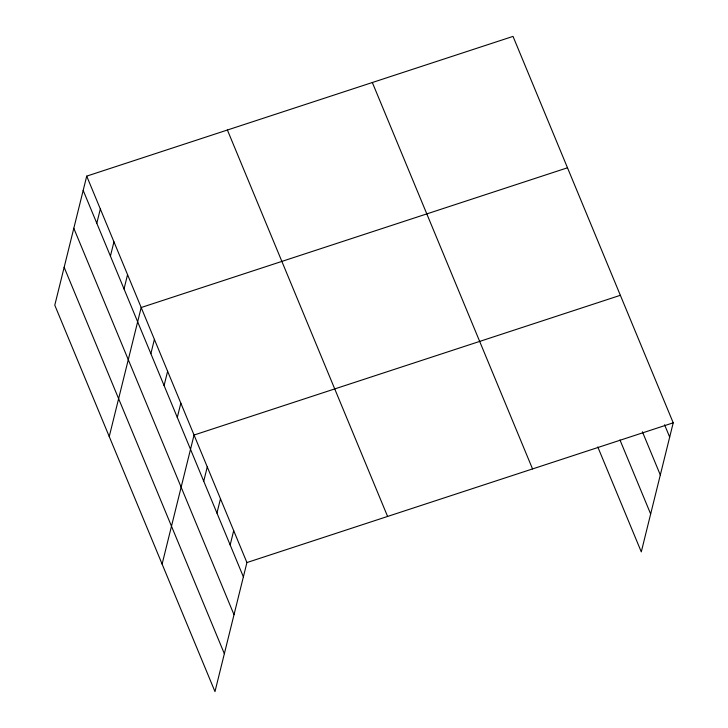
<?xml version="1.0" encoding="UTF-8"?>
<svg xmlns="http://www.w3.org/2000/svg" width="728" height="728" viewBox="0 0 728 728"><rect width="100%" height="100%" fill="white"/><g stroke="black" fill="none" stroke-linecap="round" stroke-linejoin="round"><path stroke-width="1.09" d="M86.714 176.131L54.782 305.178L214.978 691.6L246.919 562.553L86.714 176.131L513.022 36.4L673.218 422.822L641.286 551.87L597.797 446.974M96.797 223.268L100.337 208.982M110.419 256.11L113.95 241.823M124.033 288.961L127.564 274.665M109.246 436.563L141.187 307.516L567.485 167.786M150.869 353.681L154.4 339.394M164.082 385.558L167.622 371.271M177.295 417.444L180.835 403.157M162.117 564.082L194.048 435.035L620.356 295.304M203.731 481.199L207.271 466.912M216.944 513.076L220.484 498.789M230.166 544.963L233.697 530.676M246.919 562.553L673.218 422.822M664.564 424.77L669.687 437.109M642.405 431.786L660.314 474.975M619.956 439.949L650.659 513.995M372.336 82.51L532.541 468.932M227.4 130.021L387.596 516.443M83.183 190.418L243.38 576.84M73.81 228.292L234.006 614.714M64.155 267.312L224.351 653.726"/></g></svg>
